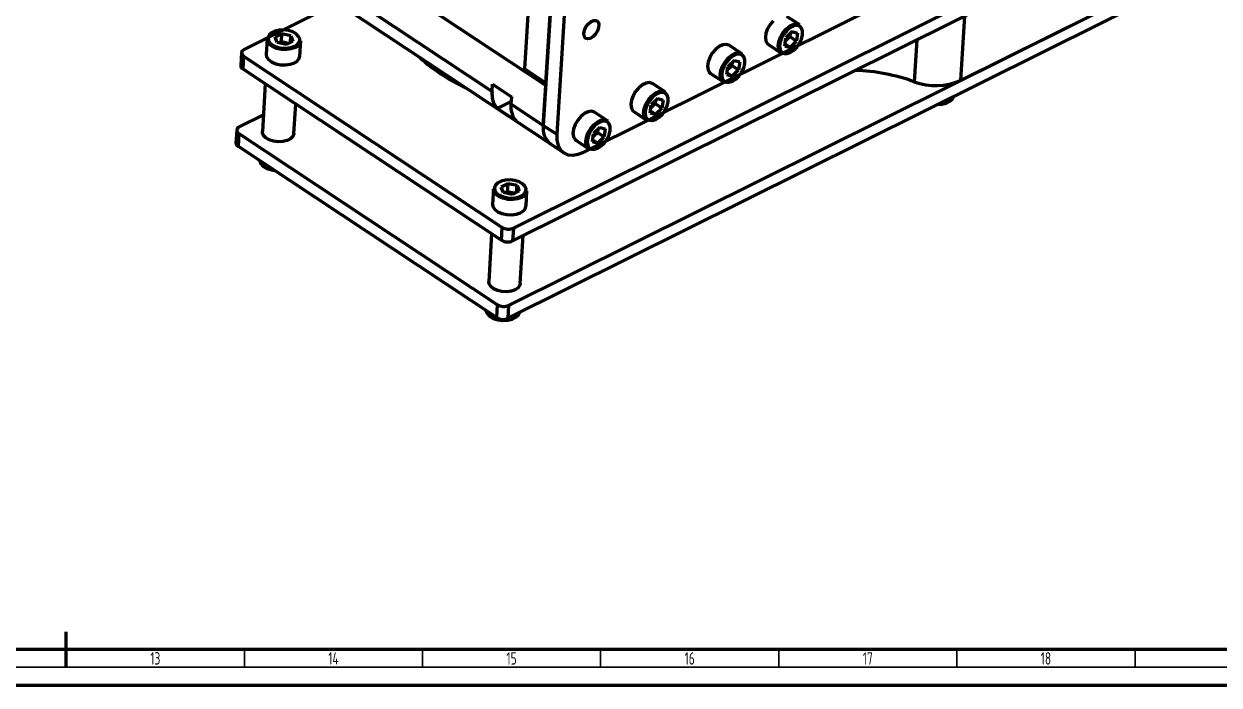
# Model space of a CAD drawing. Header units: millimetres. Extents: x -419 to 9215, y 1224 to 3301.
# Drawn here: x 168.9 to 504.4, y 1225.1 to 1410.8 of the extents above; entities that cross this region are included whole.
import ezdxf

# ---------------------------------------------------------------- set-up
doc = ezdxf.new("R2010")
doc.units = ezdxf.units.MM
for name, color, linetype, lineweight in [('0.7mm', 7, 'Continuous', 70), ('Chu', 241, 'Continuous', 35), ('Net 0.35', 20, 'Continuous', 35), ('Net 0.7', 7, 'Continuous', 70)]:
    doc.layers.add(name, color=color, linetype=linetype, lineweight=lineweight)
doc.styles.add('SLDTEXTSTYLE1', font='TXT', dxfattribs={"width": 0.7})

msp = doc.modelspace()

# ---------------------------------------------------------------- linework, layer by layer
at = {"layer": '0.7mm', "color": 7, "linetype": 'Continuous', "lineweight": 70}
for p, q in [((313.55, 1466.02), (309.37, 1398.18)), ((319.6, 1462.01), (314.69, 1382.33)), ((315.42, 1394.17), (319.6, 1462.01)), ((323.38, 1459.51), (318.47, 1379.82)), ((306.3, 1353.49), (503.65, 1451.76)), ((306.07, 1349.87), (503.43, 1448.14)), ((229.86, 1434.64), (316.67, 1377.11)), ((304.96, 1331.76), (502.31, 1430.03)), ((326.03, 1374.81), (438.92, 1431.03)), ((502.31, 1430.03), (431.82, 1394.93)), ((304.74, 1328.14), (502.09, 1426.41)), ((258.05, 1419.86), (300.32, 1391.85)), ((315.38, 1393.53), (275.18, 1420.16)), ((256.95, 1416.69), (230.68, 1403.6)), ((386.69, 1410.51), (383.09, 1412.89)), ((432.94, 1413.04), (431.82, 1394.93)), ((237.15, 1406.61), (236.89, 1402.31)), ((241.29, 1408.05), (239.38, 1407.09)), ((239.96, 1405.59), (239.38, 1407.09)), ((241.15, 1405.78), (240.52, 1405.47)), ((241.15, 1405.78), (241.29, 1408.05)), ((242.4, 1405.51), (241.15, 1405.78)), ((243.79, 1407.5), (241.29, 1408.05)), ((242.46, 1405.05), (244.38, 1406)), ((243.68, 1405.65), (243.79, 1407.5)), ((243.79, 1407.5), (244.38, 1406)), ((246.31, 1401.73), (246.58, 1406.03)), ((382.47, 1404.68), (382.77, 1406.89)), ((382.66, 1406.06), (382.97, 1406.37)), ((384.57, 1408.66), (382.77, 1406.89)), ((382.97, 1406.37), (383.87, 1407.25)), ((383.98, 1408.08), (383.87, 1407.25)), ((383.87, 1407.25), (385.76, 1406)), ((383.97, 1404.23), (385.76, 1406)), ((384.57, 1408.66), (386.06, 1408.21)), ((386.06, 1408.21), (385.76, 1406)), ((229.97, 1402.74), (229.75, 1399.11)), ((242.46, 1405.05), (239.96, 1405.59)), ((243.09, 1405.36), (242.4, 1405.51)), ((370.44, 1402.42), (366.85, 1404.8)), ((377.88, 1405.01), (381.47, 1402.63)), ((382.47, 1404.68), (383.97, 1404.23)), ((382.54, 1405.18), (383.97, 1404.23)), ((230.56, 1401.79), (230.34, 1398.17)), ((230.56, 1401.79), (303.16, 1353.68)), ((368.32, 1400.57), (366.53, 1398.8)), ((366.73, 1398.28), (367.62, 1399.16)), ((367.74, 1399.99), (367.62, 1399.16)), ((367.62, 1399.16), (369.52, 1397.91)), ((368.32, 1400.57), (369.82, 1400.12)), ((369.82, 1400.12), (369.52, 1397.91)), ((230.34, 1398.17), (302.94, 1350.06)), ((315.42, 1394.17), (309.37, 1398.18)), ((361.63, 1396.93), (365.23, 1394.55)), ((366.23, 1396.59), (366.53, 1398.8)), ((366.23, 1396.59), (367.72, 1396.15)), ((366.3, 1397.09), (367.72, 1396.15)), ((366.42, 1397.98), (366.73, 1398.28)), ((367.72, 1396.15), (369.52, 1397.91)), ((236.65, 1393.99), (235.82, 1380.56)), ((300.32, 1391.85), (300.44, 1393.89)), ((300.44, 1393.89), (305.74, 1390.38)), ((314.69, 1382.33), (315.38, 1393.53)), ((348.92, 1391.7), (345.33, 1394.08)), ((305.65, 1389.02), (301.75, 1387.08)), ((305.74, 1390.38), (305.61, 1388.34)), ((346.8, 1389.85), (345.01, 1388.09)), ((346.22, 1389.27), (346.1, 1388.45)), ((346.8, 1389.85), (348.29, 1389.4)), ((348.29, 1389.4), (347.99, 1387.19)), ((244.7, 1380.01), (245.21, 1388.32)), ((307.05, 1383.57), (301.75, 1387.08)), ((305.61, 1388.34), (314.69, 1382.33)), ((332.68, 1383.61), (329.09, 1385.99)), ((340.11, 1386.21), (343.7, 1383.83)), ((344.71, 1385.87), (345.01, 1388.09)), ((344.71, 1385.87), (346.2, 1385.43)), ((344.78, 1386.37), (346.2, 1385.43)), ((344.9, 1387.26), (345.21, 1387.56)), ((345.21, 1387.56), (346.1, 1388.45)), ((346.1, 1388.45), (347.99, 1387.19)), ((346.2, 1385.43), (347.99, 1387.19)), ((236.11, 1385.24), (229.34, 1381.87)), ((314.69, 1382.33), (318.47, 1379.82)), ((228.63, 1381), (228.41, 1377.38)), ((229.22, 1380.06), (229, 1376.44)), ((229.22, 1380.06), (301.82, 1331.95)), ((328.47, 1377.79), (328.77, 1380)), ((328.65, 1379.17), (328.96, 1379.48)), ((330.56, 1381.76), (328.77, 1380)), ((328.96, 1379.48), (329.86, 1380.36)), ((329.97, 1381.18), (329.86, 1380.36)), ((329.86, 1380.36), (331.75, 1379.1)), ((329.96, 1377.34), (331.75, 1379.1)), ((330.56, 1381.76), (332.05, 1381.32)), ((332.05, 1381.32), (331.75, 1379.1)), ((229, 1376.44), (301.6, 1328.33)), ((316.67, 1377.11), (320.45, 1374.61)), ((323.87, 1378.12), (327.46, 1375.74)), ((328.47, 1377.79), (329.96, 1377.34)), ((328.53, 1378.28), (329.96, 1377.34)), ((304.81, 1365.95), (302.9, 1365)), ((304.67, 1363.69), (304.81, 1365.95)), ((307.31, 1365.41), (304.81, 1365.95)), ((300.67, 1364.52), (300.41, 1360.21)), ((303.49, 1363.5), (302.9, 1365)), ((305.99, 1362.95), (303.49, 1363.5)), ((304.67, 1363.69), (304.05, 1363.38)), ((305.92, 1363.41), (304.67, 1363.69)), ((306.61, 1363.26), (305.92, 1363.41)), ((305.99, 1362.95), (307.9, 1363.9)), ((307.2, 1363.56), (307.31, 1365.41)), ((307.31, 1365.41), (307.9, 1363.9)), ((309.83, 1359.63), (310.1, 1363.93)), ((302.94, 1350.06), (303.16, 1353.68)), ((306.3, 1353.49), (306.07, 1349.87)), ((300.17, 1351.89), (299.35, 1338.47)), ((308.22, 1337.92), (309.05, 1351.35)), ((301.6, 1328.33), (301.82, 1331.95)), ((304.96, 1331.76), (304.74, 1328.14))]:
    msp.add_line(p, q, dxfattribs=at)
at = {"layer": '0.7mm', "color": 8, "linetype": 'Continuous', "lineweight": 70}
for p, q in [((419.52, 1406.36), (418.8, 1394.58)), ((285.83, 1396.83), (285.87, 1397.52))]:
    msp.add_line(p, q, dxfattribs=at)
at = {"layer": '0.7mm', "color": 8, "linetype": 'Continuous', "lineweight": 70, "flags": 128}
for points in [[(244.9, 1404.54), (245.73, 1405.11), (246.21, 1405.8), (246.3, 1406.56), (246.01, 1407.32), (245.34, 1408.01), (244.37, 1408.57), (243.18, 1408.95), (241.87, 1409.12), (240.56, 1409.05), (239.37, 1408.77), (238.4, 1408.29), (237.74, 1407.65), (237.45, 1406.92), (237.55, 1406.15), (237.56, 1406.13)], [(308.42, 1362.45), (309.25, 1363.01), (309.73, 1363.71), (309.83, 1364.47), (309.53, 1365.22), (308.87, 1365.91), (307.89, 1366.47), (306.7, 1366.85), (305.39, 1367.02), (304.08, 1366.96), (302.89, 1366.67), (301.92, 1366.19), (301.27, 1365.56), (300.97, 1364.82), (301.07, 1364.05), (301.08, 1364.03)]]:
    msp.add_lwpolyline(points, dxfattribs=at)
at = {"layer": '0.7mm', "color": 7, "linetype": 'Continuous', "lineweight": 70, "flags": 128}
for points in [[(326.02, 1408.16), (326.22, 1409.09), (326.67, 1410.04), (327.33, 1410.88), (328.1, 1411.49), (328.88, 1411.8), (329.55, 1411.76), (330.04, 1411.37), (330.27, 1410.7), (330.22, 1409.83), (329.89, 1408.87), (329.32, 1407.96), (328.59, 1407.23), (327.81, 1406.76), (327.07, 1406.62), (326.48, 1406.84), (326.11, 1407.37), (326.02, 1408.16)], [(379.25, 1411.72), (378.35, 1410.65), (377.64, 1409.44), (377.19, 1408.19), (377.03, 1407), (377.17, 1405.98), (377.61, 1405.23), (377.88, 1405.01)], [(381.47, 1402.63), (381.2, 1402.85), (380.76, 1403.6), (380.62, 1404.62), (380.78, 1405.81), (381.23, 1407.06), (381.94, 1408.27), (382.84, 1409.33)], [(383.1, 1409.05), (382.26, 1408.05), (381.59, 1406.91), (381.16, 1405.73), (381.01, 1404.61), (381.15, 1403.65), (381.56, 1402.95), (382.22, 1402.55), (383.05, 1402.5), (384, 1402.8), (384.97, 1403.43), (385.87, 1404.32), (386.64, 1405.4), (387.19, 1406.57), (387.48, 1407.74), (387.49, 1408.78), (387.21, 1409.62), (386.67, 1410.18), (385.92, 1410.41), (385.01, 1410.28), (384.05, 1409.81), (383.1, 1409.05)], [(382.84, 1409.33), (383.84, 1410.15), (384.87, 1410.65), (385.83, 1410.78), (386.63, 1410.54), (386.69, 1410.51)], [(245.08, 1404.19), (243.92, 1403.78), (242.57, 1403.59), (241.17, 1403.65), (239.82, 1403.94), (238.66, 1404.45), (237.78, 1405.12), (237.27, 1405.9), (237.15, 1406.61)], [(237.56, 1406.13), (238.04, 1405.42), (238.86, 1404.78), (239.96, 1404.31), (241.22, 1404.03), (242.55, 1403.98), (243.81, 1404.15), (244.9, 1404.54)], [(382.67, 1406.1), (382.76, 1406.18), (382.97, 1406.37)], [(363, 1403.63), (362.11, 1402.57), (361.4, 1401.35), (360.94, 1400.1), (360.78, 1398.91), (360.93, 1397.9), (361.37, 1397.15), (361.63, 1396.93)], [(366.85, 1404.8), (366.8, 1404.83), (365.99, 1405.07), (365.04, 1404.94), (364.01, 1404.44), (363, 1403.63)], [(366.59, 1401.25), (367.6, 1402.06), (368.63, 1402.56), (369.59, 1402.69), (370.39, 1402.45), (370.44, 1402.42)], [(236.89, 1402.31), (237, 1401.6), (237.52, 1400.82), (238.4, 1400.15), (239.56, 1399.64), (240.9, 1399.35), (242.31, 1399.29), (243.65, 1399.48), (244.81, 1399.89)], [(365.23, 1394.55), (364.96, 1394.77), (364.52, 1395.52), (364.37, 1396.53), (364.54, 1397.72), (364.99, 1398.97), (365.7, 1400.19), (366.59, 1401.25)], [(366.86, 1400.96), (366.01, 1399.96), (365.35, 1398.82), (364.92, 1397.64), (364.77, 1396.52), (364.91, 1395.57), (365.32, 1394.86), (365.97, 1394.46), (366.81, 1394.41), (367.76, 1394.71), (368.72, 1395.34), (369.63, 1396.23), (370.39, 1397.31), (370.95, 1398.49), (371.24, 1399.65), (371.25, 1400.7), (370.97, 1401.54), (370.43, 1402.09), (369.67, 1402.32), (368.77, 1402.19), (367.8, 1401.73), (366.86, 1400.96)], [(366.43, 1398.02), (366.52, 1398.09), (366.73, 1398.28)], [(341.48, 1392.91), (340.58, 1391.85), (339.88, 1390.64), (339.42, 1389.38), (339.26, 1388.19), (339.41, 1387.18), (339.85, 1386.43), (340.11, 1386.21)], [(345.33, 1394.08), (345.27, 1394.12), (344.47, 1394.36), (343.52, 1394.22), (342.49, 1393.72), (341.48, 1392.91)], [(343.7, 1383.83), (343.44, 1384.05), (343, 1384.8), (342.85, 1385.81), (343.01, 1387), (343.47, 1388.26), (344.18, 1389.47), (345.07, 1390.53)], [(345.33, 1390.24), (344.49, 1389.24), (343.82, 1388.1), (343.4, 1386.92), (343.25, 1385.8), (343.38, 1384.85), (343.8, 1384.14), (344.45, 1383.75), (345.29, 1383.7), (346.23, 1384), (347.2, 1384.62), (348.11, 1385.51), (348.87, 1386.59), (349.43, 1387.77), (349.72, 1388.93), (349.73, 1389.98), (349.45, 1390.82), (348.91, 1391.38), (348.15, 1391.6), (347.25, 1391.48), (346.28, 1391.01), (345.33, 1390.24)], [(345.07, 1390.53), (346.08, 1391.34), (347.11, 1391.84), (348.06, 1391.98), (348.87, 1391.74), (348.92, 1391.7)], [(425.35, 1388.2), (426.51, 1388.27), (427.78, 1388.57), (428.81, 1389.08), (429.51, 1389.76), (429.8, 1390.41)], [(329.09, 1385.99), (329.03, 1386.03), (328.23, 1386.27), (327.27, 1386.13), (326.24, 1385.64), (325.24, 1384.82)], [(344.9, 1387.3), (345, 1387.38), (345.21, 1387.56)], [(325.24, 1384.82), (324.34, 1383.76), (323.63, 1382.55), (323.18, 1381.29), (323.02, 1380.11), (323.16, 1379.09), (323.6, 1378.34), (323.87, 1378.12)], [(327.46, 1375.74), (327.2, 1375.96), (326.76, 1376.71), (326.61, 1377.73), (326.77, 1378.91), (327.23, 1380.17), (327.93, 1381.38), (328.83, 1382.44)], [(329.09, 1382.15), (328.25, 1381.16), (327.58, 1380.01), (327.15, 1378.83), (327, 1377.71), (327.14, 1376.76), (327.55, 1376.05), (328.21, 1375.66), (329.05, 1375.61), (329.99, 1375.91), (330.96, 1376.53), (331.87, 1377.42), (332.63, 1378.51), (333.18, 1379.68), (333.48, 1380.84), (333.48, 1381.89), (333.2, 1382.73), (332.66, 1383.29), (331.91, 1383.51), (331.01, 1383.39), (330.04, 1382.92), (329.09, 1382.15)], [(328.83, 1382.44), (329.84, 1383.26), (330.86, 1383.75), (331.82, 1383.89), (332.62, 1383.65), (332.68, 1383.61)], [(244.7, 1380.01), (244.69, 1379.93), (244.4, 1379.19), (243.75, 1378.55), (242.78, 1378.07), (241.59, 1377.78), (240.29, 1377.72), (238.98, 1377.88), (237.78, 1378.26), (236.81, 1378.82), (236.14, 1379.5), (235.83, 1380.26), (235.82, 1380.56)], [(318.47, 1379.82), (318.52, 1378.13), (318.87, 1376.67), (319.53, 1375.47), (320.45, 1374.61), (321.61, 1374.09), (322.97, 1373.95), (324.46, 1374.2), (326.03, 1374.81)], [(328.66, 1379.21), (328.76, 1379.29), (328.96, 1379.48)], [(235.06, 1372.42), (235.07, 1372.35), (235.38, 1371.54), (236.09, 1370.81), (237.12, 1370.21), (238.39, 1369.81), (239.2, 1369.68)], [(308.6, 1362.1), (307.44, 1361.68), (306.1, 1361.5), (304.69, 1361.55), (303.35, 1361.85), (302.18, 1362.35), (301.31, 1363.02), (300.79, 1363.8), (300.67, 1364.52)], [(301.08, 1364.03), (301.56, 1363.32), (302.39, 1362.69), (303.48, 1362.21), (304.75, 1361.94), (306.07, 1361.88), (307.33, 1362.06), (308.42, 1362.45)], [(300.41, 1360.21), (300.52, 1359.5), (301.04, 1358.72), (301.92, 1358.05), (303.08, 1357.55), (304.43, 1357.25), (305.83, 1357.2), (307.17, 1357.38), (308.33, 1357.79)], [(308.22, 1337.92), (308.1, 1337.43), (307.61, 1336.74), (306.78, 1336.17), (305.68, 1335.79), (304.41, 1335.62), (303.09, 1335.68), (301.83, 1335.97), (300.74, 1336.45), (299.92, 1337.08), (299.45, 1337.82), (299.35, 1338.47)], [(298.58, 1330.33), (298.59, 1330.25), (298.91, 1329.45), (299.61, 1328.71), (300.64, 1328.12), (301.91, 1327.72), (303.3, 1327.54), (304.69, 1327.61), (305.96, 1327.91), (306.99, 1328.42), (307.69, 1329.1), (307.98, 1329.75)]]:
    msp.add_lwpolyline(points, dxfattribs=at)
at = {"layer": '0.7mm', "color": 7, "linetype": 'Continuous', "lineweight": 70}
for centre, radius, start, end in [((244.29, 1406.37), 2.31, 289.9815, 351.649), ((380.37, 1409.02), 3.72, 314.4251, 344.9391), ((230.96, 1402.67), 0.97, 107.2573, 245.6746), ((241.59, 1401.95), 3.65, 77.1826, 106.0692), ((241.72, 1402.32), 3.26, 66.7765, 77.9544), ((230.86, 1399.16), 1.12, 182.1642, 242.0889), ((244.02, 1402.06), 2.31, 289.9815, 351.649), ((308.94, 1432.16), 42.22, 226.8106, 236.8013), ((364.13, 1400.93), 3.72, 314.4251, 344.9391), ((317.31, 1444.79), 57.37, 236.7135, 244.7497), ((400.31, 1343.1), 54.7, 70.2456, 87.9607), ((424.87, 1410.88), 17.4, 249.5687, 293.5497), ((306.31, 1391.05), 6.04, 172.371, 221.0568), ((342.61, 1390.22), 3.72, 314.4251, 344.9391), ((311.6, 1387.54), 6.04, 172.371, 221.0568), ((320.2, 1381.44), 5.59, 170.8538, 230.7785), ((229.62, 1380.94), 0.97, 107.2573, 245.6746), ((326.36, 1382.13), 3.72, 314.4251, 344.9391), ((229.52, 1377.42), 1.12, 182.1642, 242.0889), ((305.11, 1359.85), 3.65, 77.1826, 106.0692), ((305.24, 1360.22), 3.26, 66.7765, 77.9544), ((307.81, 1364.27), 2.31, 289.9815, 351.649), ((307.54, 1359.97), 2.31, 289.9815, 351.649), ((304.92, 1356.61), 3.42, 239.0768, 293.8659), ((304.69, 1352.99), 3.42, 239.0768, 293.8659), ((303.58, 1334.88), 3.42, 239.0768, 293.8659), ((303.35, 1331.26), 3.42, 239.0768, 293.8659)]:
    msp.add_arc(centre, radius, start, end, dxfattribs=at)
at = {"layer": 'Net 0.35', "linetype": 'Continuous', "lineweight": 35}
for p, q in [((230.78, 1235.13), (230.78, 1230.13)), ((280.78, 1235.13), (280.78, 1230.13)), ((330.78, 1235.13), (330.78, 1230.13)), ((380.78, 1235.13), (380.78, 1230.13)), ((430.78, 1235.13), (430.78, 1230.13)), ((480.78, 1235.13), (480.78, 1230.13)), ((765.28, 1230.13), (-403.72, 1230.13))]:
    msp.add_line(p, q, dxfattribs=at)
at = {"layer": 'Net 0.7', "linetype": 'Continuous', "lineweight": 70}
for p, q in [((180.78, 1230.13), (180.78, 1240.14)), ((760.28, 1235.13), (-398.72, 1235.13))]:
    msp.add_line(p, q, dxfattribs=at)
at = {"layer": 'Net 0.7'}
msp.add_lwpolyline([(-418.72, 1225.13), (770.28, 1225.13), (770.28, 2066.13), (-418.72, 2066.13)], close=True, dxfattribs=at)

# ---------------------------------------------------------------- texts
at = {"layer": 'Chu', "char_height": 3.5, "attachment_point": 5, "style": 'SLDTEXTSTYLE1'}
for s, insert in [('{\\fTCVN 7284|b0|i0|c0|p34;13}', (205.78, 1232.63)), ('{\\fTCVN 7284|b0|i0|c0|p34;14}', (255.78, 1232.63)), ('{\\fTCVN 7284|b0|i0|c0|p34;15}', (305.78, 1232.63)), ('{\\fTCVN 7284|b0|i0|c0|p34;16}', (355.78, 1232.63)), ('{\\fTCVN 7284|b0|i0|c0|p34;17}', (405.78, 1232.63)), ('{\\fTCVN 7284|b0|i0|c0|p34;18}', (455.78, 1232.63))]:
    msp.add_mtext(s, dxfattribs=dict(at, insert=insert))

doc.saveas('drawing.dxf')
